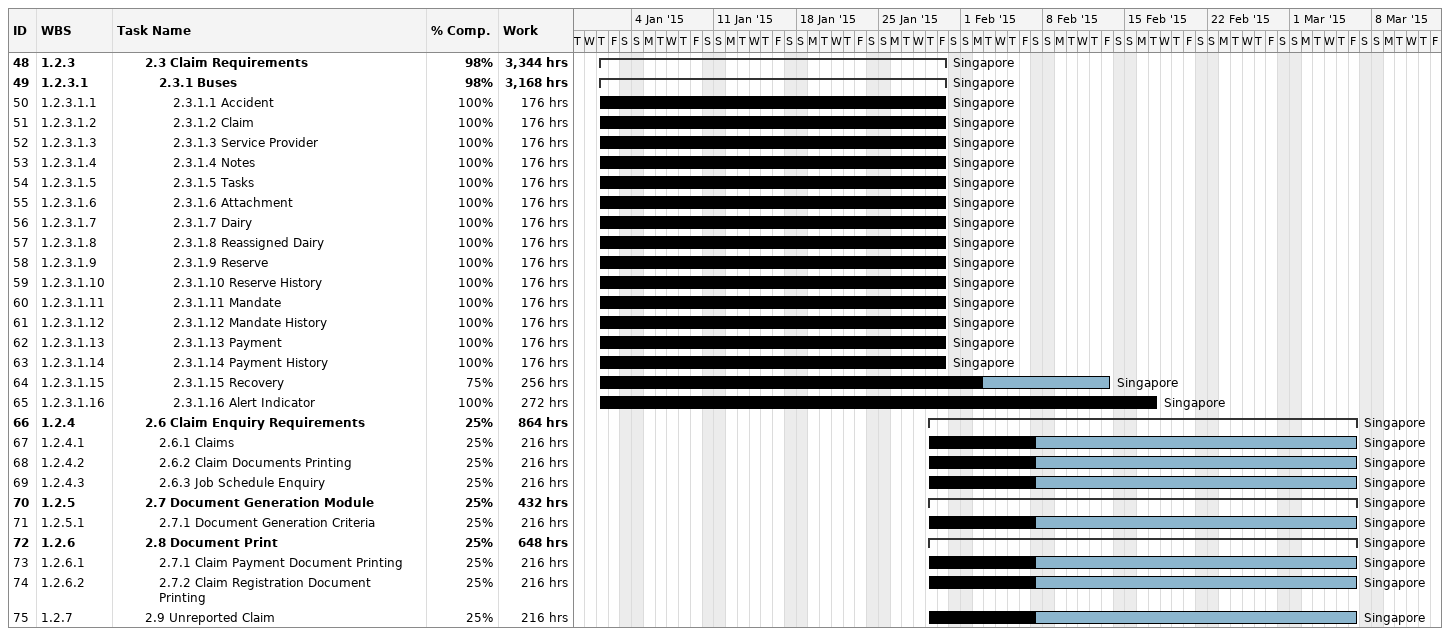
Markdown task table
| ID | WBS | Task | Start | Finish | Resources | % complete | Work (h) |
|---|---|---|---|---|---|---|---|
| 48 | 1.2.3 | **2.3 Claim Requirements** | 2015-01-01 | 2015-01-30 | Singapore | 98 | 3344 |
| 49 | 1.2.3.1 | **2.3.1 Buses** | 2015-01-01 | 2015-01-30 | Singapore | 98 | 3168 |
| 50 | 1.2.3.1.1 | 2.3.1.1 Accident | 2015-01-01 | 2015-01-30 | Singapore | 100 | 176 |
| 51 | 1.2.3.1.2 | 2.3.1.2 Claim | 2015-01-01 | 2015-01-30 | Singapore | 100 | 176 |
| 52 | 1.2.3.1.3 | 2.3.1.3 Service Provider | 2015-01-01 | 2015-01-30 | Singapore | 100 | 176 |
| 53 | 1.2.3.1.4 | 2.3.1.4 Notes | 2015-01-01 | 2015-01-30 | Singapore | 100 | 176 |
| 54 | 1.2.3.1.5 | 2.3.1.5 Tasks | 2015-01-01 | 2015-01-30 | Singapore | 100 | 176 |
| 55 | 1.2.3.1.6 | 2.3.1.6 Attachment | 2015-01-01 | 2015-01-30 | Singapore | 100 | 176 |
| 56 | 1.2.3.1.7 | 2.3.1.7 Dairy | 2015-01-01 | 2015-01-30 | Singapore | 100 | 176 |
| 57 | 1.2.3.1.8 | 2.3.1.8 Reassigned Dairy | 2015-01-01 | 2015-01-30 | Singapore | 100 | 176 |
| 58 | 1.2.3.1.9 | 2.3.1.9 Reserve | 2015-01-01 | 2015-01-30 | Singapore | 100 | 176 |
| 59 | 1.2.3.1.10 | 2.3.1.10 Reserve History | 2015-01-01 | 2015-01-30 | Singapore | 100 | 176 |
| 60 | 1.2.3.1.11 | 2.3.1.11 Mandate | 2015-01-01 | 2015-01-30 | Singapore | 100 | 176 |
| 61 | 1.2.3.1.12 | 2.3.1.12 Mandate History | 2015-01-01 | 2015-01-30 | Singapore | 100 | 176 |
| 62 | 1.2.3.1.13 | 2.3.1.13 Payment | 2015-01-01 | 2015-01-30 | Singapore | 100 | 176 |
| 63 | 1.2.3.1.14 | 2.3.1.14 Payment History | 2015-01-01 | 2015-01-30 | Singapore | 100 | 176 |
| 64 | 1.2.3.1.15 | 2.3.1.15 Recovery | 2015-01-01 | 2015-02-13 | Singapore | 75 | 256 |
| 65 | 1.2.3.1.16 | 2.3.1.16 Alert Indicator | 2015-01-01 | 2015-02-17 | Singapore | 100 | 272 |
| 66 | 1.2.4 | **2.6 Claim Enquiry Requirements** | 2015-01-29 | 2015-03-06 | Singapore | 25 | 864 |
| 67 | 1.2.4.1 | 2.6.1 Claims | 2015-01-29 | 2015-03-06 | Singapore | 25 | 216 |
| 68 | 1.2.4.2 | 2.6.2 Claim Documents Printing | 2015-01-29 | 2015-03-06 | Singapore | 25 | 216 |
| 69 | 1.2.4.3 | 2.6.3 Job Schedule Enquiry | 2015-01-29 | 2015-03-06 | Singapore | 25 | 216 |
| 70 | 1.2.5 | **2.7 Document Generation Module** | 2015-01-29 | 2015-03-06 | Singapore | 25 | 432 |
| 71 | 1.2.5.1 | 2.7.1 Document Generation Criteria | 2015-01-29 | 2015-03-06 | Singapore | 25 | 216 |
| 72 | 1.2.6 | **2.8 Document Print** | 2015-01-29 | 2015-03-06 | Singapore | 25 | 648 |
| 73 | 1.2.6.1 | 2.7.1 Claim Payment Document Printing | 2015-01-29 | 2015-03-06 | Singapore | 25 | 216 |
| 74 | 1.2.6.2 | 2.7.2 Claim Registration Document Printing | 2015-01-29 | 2015-03-06 | Singapore | 25 | 216 |
| 75 | 1.2.7 | 2.9 Unreported Claim | 2015-01-29 | 2015-03-06 | Singapore | 25 | 216 |
